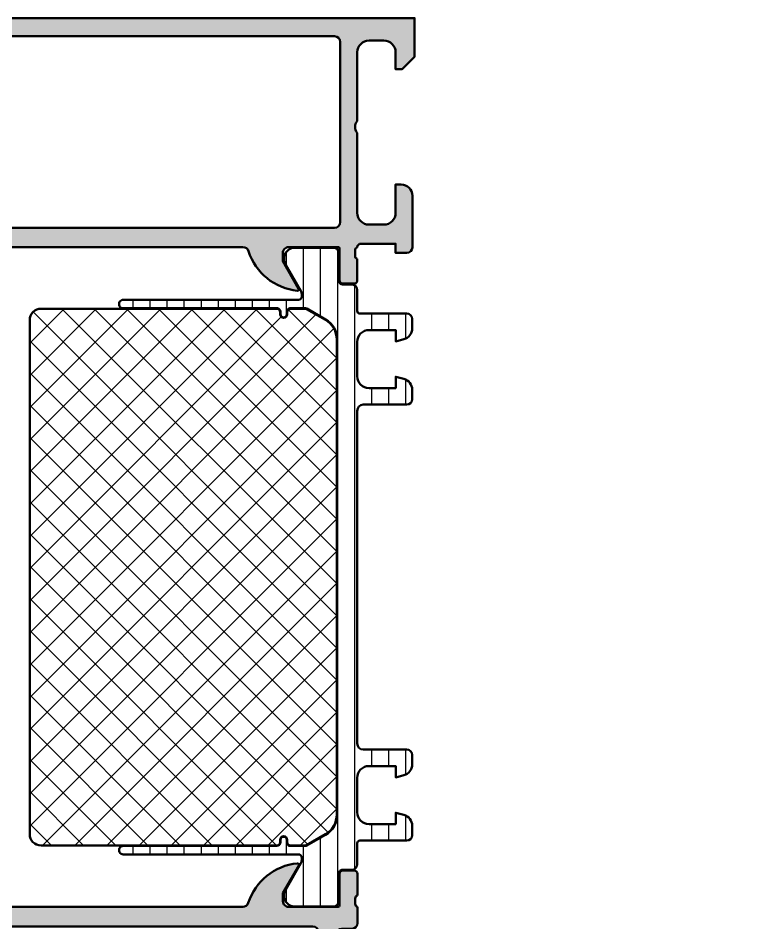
# Model space of a CAD drawing. Extents: x 0 to 114, y -50 to 90.
# Drawn here: x 49.4 to 114, y 11.1 to 90 of the extents above; entities that cross this region are included whole.
import ezdxf

# ---------------------------------------------------------------- set-up
doc = ezdxf.new("R2010")
doc.units = 0
for name, color, linetype, lineweight in [('0S-Alu contour', 7, 'Continuous', 50), ('0S-Alu hatch', 252, 'Continuous', 25), ('0S-Plastic contour', 254, 'Continuous', 50), ('0S-Plastic hatch', 253, 'Continuous', 25), ('0S-PT contour', 91, 'Continuous', 50), ('0S-PT hatch', 103, 'Continuous', 25)]:
    doc.layers.add(name, color=color, linetype=linetype, lineweight=lineweight)

# ---------------------------------------------------------------- blocks, each defined once
blk = doc.blocks.new('345130__8498F1BD_9DF1_48A2_BB07_DA88F0926DB5_')
at = {"layer": '0S-Alu hatch'}
h = blk.add_hatch(color=256, dxfattribs=at)
edge = h.paths.add_edge_path()
edge.add_ellipse((33.99999999999972, 86.99000000000697), major_axis=(-1.019999999999981, 0), ratio=1, start_angle=180, end_angle=270.0000000000004, ccw=False)
edge.add_line((35.0199999999997, 86.99000000000697), (35.01999999999972, 80.99793700397498))
edge.add_ellipse((34.47499999999969, 80.49000000000697), major_axis=(-0.7450000000000208, 0), ratio=1, start_angle=137.0159580816824, end_angle=222.9840419183174, ccw=False)
edge.add_line((35.01999999999971, 79.98206299603896), (35.01999999999971, 72.99000000000697))
edge.add_ellipse((33.9999999999997, 72.99000000000697), major_axis=(-1.02000000000001, 0), ratio=1, start_angle=90.0000000000004, end_angle=180, ccw=False)
edge.add_line((33.99999999999971, 71.97000000000696), (32.69999999999972, 71.97000000000698))
edge.add_ellipse((32.69999999999974, 72.990000000007), major_axis=(-1.020000000000024, 0), ratio=1, start_angle=0, end_angle=89.9999999999988, ccw=False)
edge.add_line((31.67999999999972, 72.99000000000697), (31.67999999999972, 75.47000000000696))
edge.add_line((31.67999999999972, 75.47000000000696), (31.19999999999971, 75.47000000000698))
edge.add_arc((31.19999999999972, 74.49000000000699), 0.9800000000000039, 90.00000000000021, 180)
edge.add_line((30.21999999999971, 74.49000000000697), (30.21999999999972, 69.99000000000692))
edge.add_arc((30.6999999999997, 69.99000000000693), 0.4799999999999756, 180, 270.0000000000013)
edge.add_line((30.6999999999997, 69.51000000000695), (31.67999999999971, 69.51000000000698))
edge.add_line((31.67999999999971, 69.51000000000698), (31.67999999999969, 70.310000000007))
edge.add_line((31.67999999999969, 70.310000000007), (34.69999999999969, 70.31000000000695))
edge.add_ellipse((34.70000000000029, 69.9900000000064), major_axis=(-0.3200000000005332, 0), ratio=1, start_angle=182.6290180869892, end_angle=270.0000000001081, ccw=False)
edge.add_ellipse((34.92116355345658, 69.72247940801256), major_axis=(-0.2988950563275106, 0), ratio=1, start_angle=178.8750496246801, end_angle=250.75878508388269, ccw=False)
edge.add_line((35.22000099999971, 69.71661125322593), (35.22000099999971, 69.26341645226742))
edge.add_ellipse((34.92113290435652, 69.25755634053841), major_axis=(-0.298925541737178, 0), ratio=1, start_angle=109.3137904509486, end_angle=181.1232937054578, ccw=False)
edge.add_line((35.01999999999971, 68.97545391782295), (35.0199999999997, 67.11000200000694))
edge.add_arc((35.2999999999997, 67.11000200000693), 0.2799999999999869, 180, 270.0000000000014)
edge.add_line((35.29999999999971, 66.83000200000694), (36.2799743190425, 66.83000200000693))
edge.add_arc((36.2799743190425, 67.11000200000693), 0.2800000000000153, 270, 360)
edge.add_line((36.55997431904252, 67.11000200000694), (36.55997431904251, 69.87000000000697))
edge.add_ellipse((36.69997431904248, 69.87000000000697), major_axis=(-0.1399999999999721, 0), ratio=1, start_angle=270, end_angle=360, ccw=False)
edge.add_line((36.69997431904248, 70.01000000000694), (40.99999999999972, 70.01000000000693))
edge.add_ellipse((40.99999999999971, 69.49000000000692), major_axis=(-0.5200000000000103, 0), ratio=1, start_angle=180, end_angle=269.9999999999976, ccw=False)
edge.add_line((41.51999999999971, 69.49000000000696), (41.51999999999973, 68.7846410161583))
edge.add_line((41.51999999999973, 68.7846410161583), (40.13582505045305, 66.38717967697939))
edge.add_arc((40.23811978464803, 66.32811978465524), 0.1181197846483109, 150.0000000000095, 275.6225775507951)
edge.add_arc((39.76177675882595, 71.16660886185487), 4.980000000000109, 275.6225775507932, 342.2515836439298)
edge.add_ellipse((44.99999999999974, 69.49000000000709), major_axis=(-0.5199999999998665, 0), ratio=1, start_angle=269.9999999999984, end_angle=342.2515836439338, ccw=False)
edge.add_line((44.99999999999976, 70.01000000000695), (68.9999999999996, 70.01000000000697))
edge.add_ellipse((68.9999999999996, 69.49000000000699), major_axis=(-0.5199999999999818, 0), ratio=1, start_angle=197.7484163560721, end_angle=270, ccw=False)
edge.add_arc((74.23822324117347, 71.16660886185483), 4.980000000000091, 197.74841635607, 264.3774224492069)
edge.add_arc((73.7618802153514, 66.32811978465521), 0.1181197846483065, 264.377422449211, 390.0000000000101)
edge.add_line((73.86417494954637, 66.38717967697939), (72.47999999999968, 68.7846410161583))
edge.add_line((72.47999999999968, 68.7846410161583), (72.47999999999969, 69.49000000000694))
edge.add_ellipse((72.99999999999967, 69.49000000000696), major_axis=(-0.5199999999999818, 0), ratio=1, start_angle=269.9999999999984, end_angle=360, ccw=False)
edge.add_line((72.99999999999967, 70.01000000000694), (77.30002568095689, 70.01000000000694))
edge.add_ellipse((77.3000256809569, 69.87000000000694), major_axis=(-0.1400000000000006, 0), ratio=1, start_angle=180, end_angle=270.0000000000058, ccw=False)
edge.add_line((77.44002568095691, 69.87000000000694), (77.44002568095692, 67.11000200000694))
edge.add_arc((77.72002568095692, 67.11000200000694), 0.2800000000000011, 180, 270)
edge.add_line((77.72002568095692, 66.83000200000694), (78.69999999999972, 66.83000200000694))
edge.add_arc((78.6999999999997, 67.11000200000693), 0.2799999999999869, 270.0000000000029, 360)
edge.add_line((78.97999999999969, 67.11000200000694), (78.97999999999966, 68.97545391782295))
edge.add_ellipse((79.07886709564276, 69.25755634053834), major_axis=(-0.2989255417370663, 0), ratio=1, start_angle=-1.1232937054662102, end_angle=70.68620954906271, ccw=False)
edge.add_line((78.77999899999969, 69.26341645226738), (78.77999899999969, 69.7166112532262))
edge.add_ellipse((79.07883644654046, 69.72247940800797), major_axis=(-0.2988950563250455, 0), ratio=1, start_angle=-70.75878508436102, end_angle=1.124950374397315, ccw=False)
edge.add_ellipse((79.2999999999997, 69.99000000000697), major_axis=(-0.3200000000000123, 0), ratio=1, start_angle=270, end_angle=357.3709819141987, ccw=False)
edge.add_line((79.2999999999997, 70.31000000000698), (82.31999999999974, 70.31000000000698))
edge.add_line((82.31999999999974, 70.31000000000698), (82.3199999999997, 69.51000000000698))
edge.add_line((82.3199999999997, 69.51000000000698), (83.29999999999971, 69.51000000000694))
edge.add_arc((83.29999999999971, 69.99000000000693), 0.4799999999999898, 270, 360)
edge.add_line((83.77999999999969, 69.99000000000694), (83.77999999999969, 74.49000000000697))
edge.add_arc((82.7999999999997, 74.49000000000697), 0.9799999999999897, 0, 89.99999999999918)
edge.add_line((82.7999999999997, 75.47000000000696), (82.31999999999972, 75.47000000000699))
edge.add_line((82.31999999999972, 75.47000000000699), (82.3199999999997, 72.99000000000694))
edge.add_ellipse((81.2999999999997, 72.99000000000694), major_axis=(-1.019999999999996, 0), ratio=1, start_angle=90, end_angle=180, ccw=False)
edge.add_line((81.2999999999997, 71.97000000000695), (79.9999999999997, 71.97000000000696))
edge.add_ellipse((79.9999999999997, 72.99000000000694), major_axis=(-1.019999999999996, 0), ratio=1, start_angle=0, end_angle=90, ccw=False)
edge.add_line((78.9799999999997, 72.99000000000697), (78.9799999999997, 79.98206299603896))
edge.add_ellipse((79.5249999999997, 80.49000000000697), major_axis=(-0.7449999999999897, 0), ratio=1, start_angle=-42.984041918319576, end_angle=42.984041918319576, ccw=False)
edge.add_line((78.9799999999997, 80.99793700397498), (78.9799999999997, 86.99000000000697))
edge.add_ellipse((79.99999999999973, 86.99000000000696), major_axis=(-1.020000000000024, 0), ratio=1, start_angle=270.0000000000008, end_angle=360, ccw=False)
edge.add_line((79.99999999999972, 88.01000000000698), (81.29999999999971, 88.01000000000695))
edge.add_ellipse((81.29999999999971, 86.99000000000697), major_axis=(-1.019999999999996, 0), ratio=1, start_angle=180, end_angle=270.0000000000008, ccw=False)
edge.add_line((82.31999999999972, 86.99000000000697), (82.31999999999972, 85.51000000000698))
edge.add_line((82.31999999999972, 85.51000000000698), (82.89171572875227, 85.51000000000698))
edge.add_line((82.89171572875227, 85.51000000000698), (83.9799999999997, 86.59828427125443))
edge.add_line((83.9799999999997, 86.59828427125443), (83.97999999999973, 89.97000000000696))
edge.add_line((83.97999999999973, 89.97000000000696), (30.01999999999971, 89.97000000000696))
edge.add_line((30.01999999999971, 89.97000000000696), (30.01999999999974, 86.59828427125443))
edge.add_line((30.01999999999974, 86.59828427125443), (31.10828427124717, 85.51000000000698))
edge.add_line((31.10828427124717, 85.51000000000698), (31.67999999999971, 85.510000000007))
edge.add_line((31.67999999999971, 85.510000000007), (31.67999999999971, 86.99000000000697))
edge.add_ellipse((32.69999999999972, 86.99000000000697), major_axis=(-1.020000000000006, 0), ratio=1, start_angle=270, end_angle=360, ccw=False)
edge.add_line((32.69999999999972, 88.01000000000698), (33.99999999999971, 88.01000000000695))
edge = h.paths.add_edge_path()
edge.add_ellipse((37.00001799965639, 87.88972055053647), major_axis=(-0.5000027408751322, 0), ratio=1, start_angle=270.0000000000106, end_angle=359.99968592151924, ccw=False)
edge.add_line((37.0000179996563, 88.38972329141158), (76.99985516165896, 88.38972329141158))
edge.add_ellipse((76.99985516165896, 87.88972055053647), major_axis=(-0.5000027408751322, 0), ratio=1, start_angle=180, end_angle=270, ccw=False)
edge.add_line((77.49985790253409, 87.8897205505367), (77.49985790253409, 72.18972884561092))
edge.add_ellipse((76.99985516165896, 72.18972884561092), major_axis=(-0.5000027408751322, 0), ratio=1, start_angle=90.00000000001143, end_angle=180, ccw=False)
edge.add_line((76.99985516165906, 71.68972610473578), (37.00001799965639, 71.6897261047358))
edge.add_ellipse((37.00001799965639, 72.18972884561092), major_axis=(-0.5000027408751251, 0), ratio=1, start_angle=0, end_angle=90, ccw=False)
edge.add_line((36.50001525878127, 72.18972884561092), (36.50001525878877, 87.88972329140408))
at = {"layer": '0S-Alu contour', "color": 7}
for points in [[(82.31999999999972, 86.99000000000697), (82.31999999999972, 85.51000000000698), (82.89171572875227, 85.51000000000698), (83.9799999999997, 86.59828427125443), (83.97999999999973, 89.97000000000696), (30.01999999999971, 89.97000000000696), (30.01999999999974, 86.59828427125443), (31.10828427124717, 85.51000000000698), (31.67999999999971, 85.510000000007), (31.67999999999971, 86.99000000000697)], [(37.0000179996563, 88.38972329141158), (76.99985516165896, 88.38972329141158)], [(32.69999999999972, 88.01000000000698), (33.99999999999971, 88.01000000000695)], [(36.50001525878127, 72.18972884561092), (36.50001525878877, 87.88972329140408)], [(77.49985790253409, 87.8897205505367), (77.49985790253409, 72.18972884561092)], [(79.99999999999972, 88.01000000000698), (81.29999999999971, 88.01000000000695)], [(35.0199999999997, 86.99000000000697), (35.01999999999972, 80.99793700397498)], [(78.9799999999997, 80.99793700397498), (78.9799999999997, 86.99000000000697)], [(35.01999999999971, 79.98206299603896), (35.01999999999971, 72.99000000000697)], [(78.9799999999997, 72.99000000000697), (78.9799999999997, 79.98206299603896)], [(31.67999999999972, 72.99000000000697), (31.67999999999972, 75.47000000000696), (31.19999999999971, 75.47000000000698)], [(82.7999999999997, 75.47000000000696), (82.31999999999972, 75.47000000000699), (82.3199999999997, 72.99000000000694)], [(30.21999999999971, 74.49000000000697), (30.21999999999972, 69.99000000000692)], [(83.77999999999969, 69.99000000000694), (83.77999999999969, 74.49000000000697)], [(33.99999999999971, 71.97000000000696), (32.69999999999972, 71.97000000000698)], [(81.2999999999997, 71.97000000000695), (79.9999999999997, 71.97000000000696)], [(76.99985516165906, 71.68972610473578), (37.00001799965639, 71.6897261047358)], [(30.6999999999997, 69.51000000000695), (31.67999999999971, 69.51000000000698), (31.67999999999969, 70.310000000007), (34.69999999999969, 70.31000000000695)], [(79.2999999999997, 70.31000000000698), (82.31999999999974, 70.31000000000698), (82.3199999999997, 69.51000000000698), (83.29999999999971, 69.51000000000694)], [(35.22000099999971, 69.71661125322593), (35.22000099999971, 69.26341645226742)], [(36.55997431904252, 67.11000200000694), (36.55997431904251, 69.87000000000697)], [(36.69997431904248, 70.01000000000694), (40.99999999999972, 70.01000000000693)], [(41.51999999999971, 69.49000000000696), (41.51999999999973, 68.7846410161583), (40.13582505045305, 66.38717967697939)], [(44.99999999999976, 70.01000000000695), (68.9999999999996, 70.01000000000697)], [(73.86417494954637, 66.38717967697939), (72.47999999999968, 68.7846410161583), (72.47999999999969, 69.49000000000694)], [(72.99999999999967, 70.01000000000694), (77.30002568095689, 70.01000000000694)], [(77.44002568095691, 69.87000000000694), (77.44002568095692, 67.11000200000694)], [(78.77999899999969, 69.26341645226738), (78.77999899999969, 69.7166112532262)], [(35.01999999999971, 68.97545391782295), (35.0199999999997, 67.11000200000694)], [(78.97999999999969, 67.11000200000694), (78.97999999999966, 68.97545391782295)], [(35.29999999999971, 66.83000200000694), (36.2799743190425, 66.83000200000693)], [(77.72002568095692, 66.83000200000694), (78.69999999999972, 66.83000200000694)]]:
    blk.add_lwpolyline(points, dxfattribs=at)
at = {"layer": '0S-Alu contour', "color": 7, "extrusion": (0, 0, -1)}
for centre, radius, start, end in [((-37.00001799965639, 87.88972055053647), 0.5000027408751322, 0.0003140784807261, 89.99999999998941), ((-76.99985516165896, 87.88972055053647), 0.5000027408751322, 90, 180), ((-32.69999999999972, 86.99000000000697), 1.020000000000006, 0, 90), ((-33.99999999999972, 86.99000000000697), 1.019999999999981, 89.9999999999996, 180), ((-79.99999999999973, 86.99000000000696), 1.020000000000024, 0, 89.9999999999992), ((-81.29999999999971, 86.99000000000697), 1.019999999999996, 89.9999999999992, 180), ((-34.47499999999969, 80.49000000000697), 0.7450000000000209, 137.0159580816826, 222.9840419183178), ((-79.5249999999997, 80.49000000000697), 0.7449999999999897, 317.0159580816804, 42.98404191831962), ((-32.69999999999974, 72.990000000007), 1.020000000000024, 270.0000000000012, 0), ((-33.9999999999997, 72.99000000000697), 1.02000000000001, 180, 269.9999999999996), ((-79.9999999999997, 72.99000000000694), 1.019999999999996, 270, 0), ((-81.2999999999997, 72.99000000000694), 1.019999999999996, 180, 270), ((-37.00001799965639, 72.18972884561092), 0.5000027408751251, 270, 0), ((-76.99985516165896, 72.18972884561092), 0.5000027408751322, 180, 269.9999999999886), ((-34.70000000000029, 69.9900000000064), 0.3200000000005332, 89.99999999989186, 177.3709819130108), ((-79.2999999999997, 69.99000000000697), 0.3200000000000123, 2.629018085801287, 90), ((-34.92116355345658, 69.72247940801256), 0.2988950563275106, 109.2412149161173, 181.12495037532), ((-36.69997431904248, 69.87000000000697), 0.1399999999999721, 0, 90), ((-40.99999999999971, 69.49000000000692), 0.5200000000000103, 90.00000000000236, 180), ((-44.99999999999974, 69.49000000000709), 0.5199999999998665, 17.7484163560662, 90.00000000000156), ((-68.9999999999996, 69.49000000000699), 0.5199999999999818, 90, 162.2515836439279), ((-72.99999999999967, 69.49000000000696), 0.5199999999999818, 0, 90.00000000000156), ((-77.3000256809569, 69.87000000000694), 0.1400000000000006, 89.99999999999419, 180), ((-79.07883644654046, 69.72247940800797), 0.2988950563250455, 358.8750496256027, 70.75878508436107), ((-34.92113290435652, 69.25755634053841), 0.298925541737178, 178.8767062945422, 250.6862095490514), ((-79.07886709564276, 69.25755634053834), 0.2989255417370663, 289.3137904509373, 1.123293705466265)]:
    blk.add_arc(centre, radius, start, end, dxfattribs=at)
at = {"layer": '0S-Alu contour', "color": 7}
for centre, radius, start, end in [((31.19999999999972, 74.49000000000699), 0.9800000000000039, 90.00000000000021, 180), ((82.7999999999997, 74.49000000000697), 0.9799999999999897, 0, 89.99999999999918), ((30.6999999999997, 69.99000000000693), 0.4799999999999756, 180, 270.0000000000013), ((39.76177675882595, 71.16660886185487), 4.980000000000109, 275.6225775507932, 342.2515836439298), ((74.23822324117347, 71.16660886185483), 4.980000000000091, 197.74841635607, 264.3774224492069), ((83.29999999999971, 69.99000000000693), 0.4799999999999898, 270, 0), ((35.2999999999997, 67.11000200000693), 0.2799999999999869, 180, 270.0000000000014), ((36.2799743190425, 67.11000200000693), 0.2800000000000153, 270, 0), ((77.72002568095692, 67.11000200000694), 0.2800000000000011, 180, 270), ((78.6999999999997, 67.11000200000693), 0.2799999999999869, 270.0000000000029, 0), ((40.23811978464803, 66.32811978465524), 0.1181197846483109, 150.0000000000095, 275.6225775507951), ((73.7618802153514, 66.32811978465521), 0.1181197846483065, 264.377422449211, 30.00000000001013)]:
    blk.add_arc(centre, radius, start, end, dxfattribs=at)
blk = doc.blocks.new('465530__DDDD1715_D9AD_4A5C_B1F0_28B44E728C7E_')
at = {"layer": '0S-PT hatch'}
h = blk.add_hatch(dxfattribs=at)
h.set_pattern_fill('ANSI37', color=256, scale=0.625, angle=90, style=0)
h.set_pattern_definition([(135, (0, 0), (-1.403165018917055, -1.403165018917055), []), (225, (0, 0), (1.403165018917055, -1.403165018917055), [])])
edge = h.paths.add_edge_path()
edge.add_line((50.41000000000118, 63.65020331974346), (50.40999999999982, 18.84979668030532))
edge.add_arc((51.39999999999981, 18.84979668030529), 0.9899999999999948, 180, 269.9999999999988)
edge.add_line((51.39999999999979, 17.8597966803053), (71.95634587524391, 17.85979668030466))
edge.add_arc((71.95634587524394, 18.14979668030468), 0.2900000000000133, 269.9999999999944, 360)
edge.add_line((72.24634587524395, 18.14979668030467), (72.2463458752439, 18.35036747559089))
edge.add_ellipse((72.5557750799577, 18.35036747559088), major_axis=(-0.3094292047137799, 0), ratio=1, start_angle=180, end_angle=360, ccw=False)
edge.add_line((72.86520428467148, 18.35036747559087), (72.86520428467145, 18.14979668030465))
edge.add_arc((73.15520428467144, 18.14979668030465), 0.289999999999992, 180, 266.5483281938177)
edge.add_line((73.13774436919662, 17.86032275859216), (74.46501280946025, 17.86032275859211))
edge.add_arc((74.46501280946023, 18.0503227585921), 0.1899999999999835, 270.0000000000043, 299.9999999999975)
edge.add_line((74.56001280946022, 17.88577793187306), (76.1949999999998, 18.82973822645258))
edge.add_arc((75.19999999999987, 20.55312877998364), 1.989999999999984, 299.9999999999976, 360)
edge.add_line((77.18999999999986, 20.55312877998359), (77.19000000000112, 61.94646458067262))
edge.add_arc((75.20000000000114, 61.94646458067269), 1.98999999999998, 0, 59.99999999999865)
edge.add_line((76.19500000000117, 63.66985513420369), (74.56001280946164, 64.61381542878331))
edge.add_arc((74.46501280946168, 64.44927060206432), 0.189999999999929, 60.00000000000783, 90.00000000000857)
edge.add_line((74.46501280946167, 64.63927060206424), (73.13828197638574, 64.6392706020643))
edge.add_arc((73.15574189186067, 64.34979668035182), 0.289999999999996, 93.45167180620476, 180)
edge.add_line((72.86574189186068, 64.34979668035182), (72.86574189186065, 64.14922588506556))
edge.add_ellipse((72.55577507995909, 64.14922588506559), major_axis=(-0.3099668119015604, 0), ratio=1, start_angle=0, end_angle=180, ccw=False)
edge.add_line((72.24580826805753, 64.1492258850656), (72.24580826805754, 64.34979668030469))
edge.add_arc((71.95540162866659, 64.34979668030469), 0.2904066393909659, 0, 89.99999999986822)
edge.add_line((71.95540162866726, 64.64020331969566), (51.40000000000346, 64.6402033197434))
edge.add_arc((51.40000000000116, 63.65020331974342), 0.9899999999999806, 89.99999999986677, 180)
at = {"layer": '0S-PT contour', "color": 7}
for points in [[(71.95540162866726, 64.64020331969566), (51.40000000000346, 64.6402033197434)], [(72.24580826805753, 64.1492258850656), (72.24580826805754, 64.34979668030469)], [(72.86574189186068, 64.34979668035182), (72.86574189186065, 64.14922588506556)], [(74.46501280946167, 64.63927060206424), (73.13828197638574, 64.6392706020643)], [(76.19500000000117, 63.66985513420369), (74.56001280946164, 64.61381542878331)], [(50.41000000000118, 63.65020331974346), (50.40999999999982, 18.84979668030532)], [(77.18999999999986, 20.55312877998359), (77.19000000000112, 61.94646458067262)], [(72.24634587524395, 18.14979668030467), (72.2463458752439, 18.35036747559089)], [(72.86520428467148, 18.35036747559087), (72.86520428467145, 18.14979668030465)], [(74.56001280946022, 17.88577793187306), (76.1949999999998, 18.82973822645258)], [(51.39999999999979, 17.8597966803053), (71.95634587524391, 17.85979668030466)], [(73.13774436919662, 17.86032275859216), (74.46501280946025, 17.86032275859211)]]:
    blk.add_lwpolyline(points, dxfattribs=at)
for centre, radius, start, end in [((51.40000000000116, 63.65020331974342), 0.9899999999999806, 89.99999999986677, 180), ((71.95540162866659, 64.34979668030469), 0.2904066393909659, 0, 89.99999999986822), ((73.15574189186067, 64.34979668035182), 0.289999999999996, 93.45167180620476, 180), ((74.46501280946168, 64.44927060206432), 0.189999999999929, 60.00000000000783, 90.00000000000857), ((75.20000000000114, 61.94646458067269), 1.98999999999998, 0, 59.99999999999865), ((75.19999999999987, 20.55312877998364), 1.989999999999984, 299.9999999999976, 0), ((51.39999999999981, 18.84979668030529), 0.9899999999999948, 180, 269.9999999999988), ((71.95634587524394, 18.14979668030468), 0.2900000000000133, 269.9999999999944, 0), ((73.15520428467144, 18.14979668030465), 0.289999999999992, 180, 266.5483281938177), ((74.46501280946023, 18.0503227585921), 0.1899999999999835, 270.0000000000043, 299.9999999999975)]:
    blk.add_arc(centre, radius, start, end, dxfattribs=at)
at = {"layer": '0S-PT contour', "color": 7, "extrusion": (0, 0, -1)}
for centre, radius, start, end in [((-72.55577507995909, 64.14922588506559), 0.3099668119015604, 180, 0), ((-72.5557750799577, 18.35036747559088), 0.3094292047137799, 0, 180)]:
    blk.add_arc(centre, radius, start, end, dxfattribs=at)
blk = doc.blocks.new('245323__1DD950C1_D949_41C4_9F3F_27390EFCEF6C___C296178A_E9D4_417D_946D_F06CB5D32867_')
at = {"layer": '0S-Plastic hatch'}
h = blk.add_hatch(dxfattribs=at)
h.set_pattern_fill('ANSI31', color=256, scale=0.4680000000000001, angle=45, style=0)
h.set_pattern_definition([(90, (0, 0), (-1.4859, 0), [])])
edge = h.paths.add_edge_path()
edge.add_arc((79.20000000000122, 64.45000000004713), 0.2300000000000324, 180, 270.0000000000036)
edge.add_line((79.20000000000124, 64.2200000000471), (83.30000000000122, 64.22000000004702))
edge.add_ellipse((83.30000000000118, 63.75000000004702), major_axis=(-0.4699999999999989, 0), ratio=1, start_angle=180, end_angle=269.9999999999948, ccw=False)
edge.add_line((83.77000000000118, 63.75000000004704), (83.77000000000115, 62.91925077667265))
edge.add_ellipse((82.80000000000128, 62.91925077667269), major_axis=(-0.9699999999998851, 0), ratio=1, start_angle=105.0000000000046, end_angle=180, ccw=False)
edge.add_line((83.05105447375074, 61.98230272517241), (82.33000000000116, 61.7890967612323))
edge.add_line((82.33000000000116, 61.7890967612323), (82.33000000000116, 62.78000000004696))
edge.add_line((82.33000000000116, 62.78000000004696), (80.0000000000012, 62.7800000000471))
edge.add_arc((80.00000000000114, 61.7500000000471), 1.030000000000001, 89.99999999999685, 180)
edge.add_line((78.97000000000114, 61.75000000004714), (78.97000000000102, 58.75000000004713))
edge.add_arc((80.00000000000101, 58.7500000000471), 1.029999999999986, 180, 269.9999999999976)
edge.add_line((80.00000000000097, 57.72000000004712), (82.33000000000101, 57.72000000004702))
edge.add_line((82.33000000000101, 57.72000000004702), (82.33000000000105, 58.71090323886178))
edge.add_line((82.33000000000105, 58.71090323886178), (83.05105447375045, 58.51769727492179))
edge.add_ellipse((82.80000000000105, 57.58074922342142), major_axis=(-0.9699999999999537, 0), ratio=1, start_angle=180, end_angle=255.0000000000017, ccw=False)
edge.add_line((83.770000000001, 57.58074922342137), (83.77000000000093, 56.75000000004693))
edge.add_ellipse((83.30000000000099, 56.75000000004692), major_axis=(-0.4699999999999563, 0), ratio=1, start_angle=90, end_angle=180, ccw=False)
edge.add_line((83.30000000000099, 56.28000000004697), (79.50000000000097, 56.2800000000471))
edge.add_arc((79.500000000001, 55.7500000000471), 0.5300000000000012, 90.00000000000308, 180)
edge.add_line((78.970000000001, 55.75000000004711), (78.97000000000006, 26.74999999999992))
edge.add_arc((79.50000000000001, 26.7499999999999), 0.5299999999999728, 180, 270)
edge.add_line((79.50000000000001, 26.21999999999993), (83.30000000000008, 26.21999999999982))
edge.add_ellipse((83.30000000000007, 25.74999999999984), major_axis=(-0.469999999999974, 0), ratio=1, start_angle=180, end_angle=269.99999999999824, ccw=False)
edge.add_line((83.77000000000004, 25.74999999999982), (83.76999999999998, 24.91925077662549))
edge.add_ellipse((82.79999999999993, 24.91925077662552), major_axis=(-0.9700000000000699, 0), ratio=1, start_angle=104.99999999999389, end_angle=180, ccw=False)
edge.add_line((83.05105447374928, 23.98230272512503), (82.33000000000003, 23.78909676118514))
edge.add_line((82.33000000000003, 23.78909676118514), (82.33000000000003, 24.77999999999983))
edge.add_line((82.33000000000003, 24.77999999999983), (79.99999999999991, 24.77999999999987))
edge.add_arc((79.99999999999991, 23.74999999999994), 1.029999999999933, 90.00000000000078, 180)
edge.add_line((78.97, 23.74999999999996), (78.96999999999987, 20.74999999999995))
edge.add_arc((79.99999999999987, 20.74999999999992), 1.030000000000001, 180, 269.9999999999992)
edge.add_line((79.99999999999984, 19.71999999999992), (82.32999999999988, 19.71999999999984))
edge.add_line((82.32999999999988, 19.71999999999984), (82.32999999999988, 20.7109032388146))
edge.add_line((82.32999999999988, 20.7109032388146), (83.05105447374937, 20.51769727487453))
edge.add_ellipse((82.79999999999983, 19.58074922337416), major_axis=(-0.9699999999999972, 0), ratio=1, start_angle=180, end_angle=254.9999999999937, ccw=False)
edge.add_line((83.76999999999983, 19.58074922337413), (83.7699999999998, 18.74999999999973))
edge.add_ellipse((83.29999999999983, 18.74999999999975), major_axis=(-0.4699999999999847, 0), ratio=1, start_angle=90, end_angle=180, ccw=False)
edge.add_line((83.2999999999998, 18.27999999999977), (79.19999999999983, 18.27999999999995))
edge.add_arc((79.19999999999986, 18.04999999999993), 0.2300000000000182, 90.0000000000071, 180)
edge.add_line((78.96999999999984, 18.04999999999993), (78.96999999999973, 16.20999432109044))
edge.add_ellipse((78.50000267890204, 16.20999432109046), major_axis=(-0.4699973210976936, 0), ratio=1, start_angle=90.0000000000017, end_angle=180, ccw=False)
edge.add_line((78.50000267890205, 15.73999699999277), (77.68966866665976, 15.73999699999997))
edge.add_arc((77.68966866665961, 15.40999699999983), 0.3300000000001404, 89.99999999997782, 180.0079248428868)
edge.add_line((77.35966866981609, 15.40995135618169), (77.3600006125678, 13.01006098378699))
edge.add_ellipse((76.89000463966384, 13.0099959773926), major_axis=(-0.4699959773995629, 0), ratio=1, start_angle=89.9999999944996, end_angle=180.0079247317739, ccw=False)
edge.add_line((76.89000463961872, 12.53999999999303), (73.41562251177511, 12.5400000000001))
edge.add_ellipse((73.55577115088461, 13.49981807472294), major_axis=(-0.9699960709244718, 0), ratio=1, start_angle=-32.76887364455388, end_angle=81.69261638802942, ccw=False)
edge.add_line((72.74013951125272, 14.02482988986648), (74.05901611420832, 16.30919148821438))
edge.add_arc((73.60002263447416, 16.574191460972), 0.5300000000000097, 330.0000034006453, 360.0057438231707)
edge.add_line((74.13002263181097, 16.57424459274457), (74.12999999858339, 16.80002806943144))
edge.add_arc((73.849999999891, 16.79999999990073), 0.280000000099351, 0.0057438059113429, 89.99999998259894)
edge.add_line((73.84999999997603, 17.08000000000008), (58.57101353298074, 17.08000000000114))
edge.add_ellipse((58.57101353298076, 17.44925907311761), major_axis=(-0.3692590731164707, 0), ratio=1, start_angle=-90.00000000000222, end_angle=89.9999999999979, ccw=False)
edge.add_line((58.57101353298078, 17.81851814623408), (71.9548640214774, 17.81851814623367))
edge.add_arc((71.9548640214774, 18.1500000000002), 0.3314818537665225, 270, 360)
edge.add_line((72.28634587524392, 18.1500000000002), (72.28634587524395, 18.35057079528636))
edge.add_ellipse((72.5557750799577, 18.35057079528636), major_axis=(-0.2694292047137452, 0), ratio=1, start_angle=180, end_angle=360, ccw=False)
edge.add_line((72.82520428467144, 18.35057079528635), (72.82520428467144, 18.15000000000012))
edge.add_arc((73.15520428467137, 18.15000000000009), 0.3299999999999272, 180, 273.235665075808)
edge.add_line((73.17383047353518, 17.82052607828798), (74.46501280945999, 17.82052607828754))
edge.add_arc((74.46501280946005, 18.05052607828755), 0.2300000000000146, 269.9999999999858, 300.0000000000003)
edge.add_line((74.58001280946006, 17.85134023541712), (76.21499999999979, 18.7953005299967))
edge.add_arc((75.1999999999999, 20.55333209967914), 2.029999999999966, 299.9999999999969, 360)
edge.add_line((77.22999999999986, 20.55333209967907), (77.23000000000114, 61.94666790036812))
edge.add_arc((75.20000000000122, 61.94666790036817), 2.029999999999915, 0, 59.99999999999532)
edge.add_line((76.21500000000133, 63.70469947005043), (74.58001280946175, 64.64865976463022))
edge.add_arc((74.46501280946173, 64.44947392175989), 0.2299999999999375, 59.99999999998431, 89.99999999999292)
edge.add_line((74.46501280946175, 64.67947392175984), (73.17383047353906, 64.67947392175968))
edge.add_arc((73.15520428467312, 64.35000000004736), 0.3300000000002516, 86.7643349238245, 180)
edge.add_line((72.82520428467286, 64.35000000004734), (72.82520428467284, 64.14942920476112))
edge.add_ellipse((72.55577507995909, 64.14942920476113), major_axis=(-0.2694292047137452, 0), ratio=1, start_angle=0, end_angle=180, ccw=False)
edge.add_line((72.28634587524535, 64.14942920476116), (72.28634587524537, 64.35000000004723))
edge.add_arc((71.9548640214788, 64.35000000004727), 0.3314818537665758, 0, 90.00000000000246)
edge.add_line((71.95486402147878, 64.68148185381385), (58.57101353298219, 64.68148185381425))
edge.add_ellipse((58.57101353298221, 65.05074092693066), major_axis=(-0.3692590731164103, 0), ratio=1, start_angle=-90.00000000000222, end_angle=89.9999999999979, ccw=False)
edge.add_line((58.57101353298221, 65.42000000004707), (73.84999999997434, 65.42000000004728))
edge.add_arc((73.84999999997436, 65.70000000006475), 0.2800000000174663, 269.9999999999971, 359.9942561767659)
edge.add_line((74.12999999858485, 65.69997193044905), (74.13002263181247, 65.9257554074697))
edge.add_arc((73.6000226347841, 65.92580853915804), 0.5299999996915546, 359.9942561858397, 389.9999966084511)
edge.add_line((74.05901611420904, 66.19080851183429), (72.74013951125472, 68.4751701101804))
edge.add_ellipse((73.55577115088634, 69.00018192532441), major_axis=(-0.9699960709245145, 0), ratio=1, start_angle=-81.69261638800612, end_angle=32.76887364458571, ccw=False)
edge.add_line((73.41562251177646, 69.96000000004723), (76.89000463961959, 69.96000000005408))
edge.add_ellipse((76.89000463961952, 69.4900040226085), major_axis=(-0.4699959774455778, 0), ratio=1, start_angle=179.9920751942734, end_angle=269.9999999999913, ccw=False)
edge.add_line((77.36000061256941, 69.48993901560699), (77.35966866981761, 67.09004864334821))
edge.add_arc((77.68966866670594, 67.09000300009197), 0.3300000000448582, 179.9920752546588, 269.9999999924598)
edge.add_line((77.68966866666251, 66.7600030000471), (78.50000267890385, 66.76000300005424))
edge.add_ellipse((78.50000267890367, 66.29000567895669), major_axis=(-0.4699973210975514, 0), ratio=1, start_angle=180, end_angle=269.9999999999775, ccw=False)
edge.add_line((78.97000000000122, 66.29000567895656), (78.97000000000119, 64.45000000004714))
at = {"layer": '0S-Plastic contour', "color": 7}
for points in [[(73.41562251177646, 69.96000000004723), (76.89000463961959, 69.96000000005408)], [(77.36000061256941, 69.48993901560699), (77.35966866981761, 67.09004864334821)], [(74.05901611420904, 66.19080851183429), (72.74013951125472, 68.4751701101804)], [(77.68966866666251, 66.7600030000471), (78.50000267890385, 66.76000300005424)], [(78.97000000000122, 66.29000567895656), (78.97000000000119, 64.45000000004714)], [(74.12999999858485, 65.69997193044905), (74.13002263181247, 65.9257554074697)], [(58.57101353298221, 65.42000000004707), (73.84999999997434, 65.42000000004728)], [(71.95486402147878, 64.68148185381385), (58.57101353298219, 64.68148185381425)], [(74.46501280946175, 64.67947392175984), (73.17383047353906, 64.67947392175968)], [(72.28634587524535, 64.14942920476116), (72.28634587524537, 64.35000000004723)], [(72.82520428467286, 64.35000000004734), (72.82520428467284, 64.14942920476112)], [(76.21500000000133, 63.70469947005043), (74.58001280946175, 64.64865976463022)], [(79.20000000000124, 64.2200000000471), (83.30000000000122, 64.22000000004702)], [(83.77000000000118, 63.75000000004704), (83.77000000000115, 62.91925077667265)], [(83.05105447375074, 61.98230272517241), (82.33000000000116, 61.7890967612323), (82.33000000000116, 62.78000000004696), (80.0000000000012, 62.7800000000471)], [(77.22999999999986, 20.55333209967907), (77.23000000000114, 61.94666790036812)], [(78.97000000000114, 61.75000000004714), (78.97000000000102, 58.75000000004713)], [(80.00000000000097, 57.72000000004712), (82.33000000000101, 57.72000000004702), (82.33000000000105, 58.71090323886178), (83.05105447375045, 58.51769727492179)], [(83.770000000001, 57.58074922342137), (83.77000000000093, 56.75000000004693)], [(83.30000000000099, 56.28000000004697), (79.50000000000097, 56.2800000000471)], [(78.970000000001, 55.75000000004711), (78.97000000000006, 26.74999999999992)], [(79.50000000000001, 26.21999999999993), (83.30000000000008, 26.21999999999982)], [(83.77000000000004, 25.74999999999982), (83.76999999999998, 24.91925077662549)], [(83.05105447374928, 23.98230272512503), (82.33000000000003, 23.78909676118514), (82.33000000000003, 24.77999999999983), (79.99999999999991, 24.77999999999987)], [(78.97, 23.74999999999996), (78.96999999999987, 20.74999999999995)], [(79.99999999999984, 19.71999999999992), (82.32999999999988, 19.71999999999984), (82.32999999999988, 20.7109032388146), (83.05105447374937, 20.51769727487453)], [(83.76999999999983, 19.58074922337413), (83.7699999999998, 18.74999999999973)], [(72.28634587524392, 18.1500000000002), (72.28634587524395, 18.35057079528636)], [(72.82520428467144, 18.35057079528635), (72.82520428467144, 18.15000000000012)], [(74.58001280946006, 17.85134023541712), (76.21499999999979, 18.7953005299967)], [(83.2999999999998, 18.27999999999977), (79.19999999999983, 18.27999999999995)], [(58.57101353298078, 17.81851814623408), (71.9548640214774, 17.81851814623367)], [(73.17383047353518, 17.82052607828798), (74.46501280945999, 17.82052607828754)], [(78.96999999999984, 18.04999999999993), (78.96999999999973, 16.20999432109044)], [(73.84999999997603, 17.08000000000008), (58.57101353298074, 17.08000000000114)], [(74.13002263181097, 16.57424459274457), (74.12999999858339, 16.80002806943144)], [(72.74013951125272, 14.02482988986648), (74.05901611420832, 16.30919148821438)], [(77.35966866981609, 15.40995135618169), (77.3600006125678, 13.01006098378699)], [(78.50000267890205, 15.73999699999277), (77.68966866665976, 15.73999699999997)], [(76.89000463961872, 12.53999999999303), (73.41562251177511, 12.5400000000001)]]:
    blk.add_lwpolyline(points, dxfattribs=at)
at = {"layer": '0S-Plastic contour', "color": 7, "extrusion": (0, 0, -1)}
for centre, radius, start, end in [((-73.55577115088634, 69.00018192532441), 0.9699960709245145, 327.2311263554143, 81.69261638800604), ((-76.89000463961952, 69.4900040226085), 0.4699959774455778, 90.00000000000868, 180.0079248057267), ((-78.50000267890367, 66.29000567895669), 0.4699973210975515, 90.00000000002252, 180), ((-58.57101353298221, 65.05074092693066), 0.3692590731164103, 270.0000000000021, 90.00000000000222), ((-72.55577507995909, 64.14942920476113), 0.2694292047137452, 180, 0), ((-83.30000000000118, 63.75000000004702), 0.4699999999999989, 90.00000000000519, 180), ((-82.80000000000128, 62.91925077667269), 0.9699999999998851, 180, 254.9999999999954), ((-82.80000000000105, 57.58074922342142), 0.9699999999999537, 104.9999999999983, 180), ((-83.30000000000099, 56.75000000004692), 0.4699999999999563, 180, 270), ((-83.30000000000007, 25.74999999999984), 0.469999999999974, 90.00000000000175, 180), ((-82.79999999999993, 24.91925077662552), 0.9700000000000699, 180, 255.0000000000061), ((-82.79999999999983, 19.58074922337416), 0.9699999999999972, 105.0000000000063, 180), ((-72.5557750799577, 18.35057079528636), 0.2694292047137452, 0, 180), ((-83.29999999999983, 18.74999999999975), 0.4699999999999847, 180, 270), ((-58.57101353298076, 17.44925907311761), 0.3692590731164707, 270.0000000000021, 90.00000000000222), ((-78.50000267890204, 16.20999432109046), 0.4699973210976936, 180, 269.9999999999983), ((-73.55577115088461, 13.49981807472294), 0.969996070924472, 278.3073836119706, 32.76887364455397), ((-76.89000463966384, 13.0099959773926), 0.4699959773995629, 179.9920752682261, 270.0000000055004)]:
    blk.add_arc(centre, radius, start, end, dxfattribs=at)
at = {"layer": '0S-Plastic contour', "color": 7}
for centre, radius, start, end in [((77.68966866670594, 67.09000300009197), 0.3300000000448582, 179.9920752546588, 269.9999999924598), ((73.84999999997436, 65.70000000006475), 0.2800000000174663, 269.9999999999971, 359.9942561767659), ((73.6000226347841, 65.92580853915804), 0.5299999996915546, 359.9942561858397, 29.99999660845105), ((71.9548640214788, 64.35000000004727), 0.3314818537665758, 0, 90.00000000000246), ((73.15520428467312, 64.35000000004736), 0.3300000000002516, 86.7643349238245, 180), ((74.46501280946173, 64.44947392175989), 0.2299999999999375, 59.99999999998431, 89.99999999999292), ((79.20000000000122, 64.45000000004713), 0.2300000000000324, 180, 270.0000000000036), ((75.20000000000122, 61.94666790036817), 2.029999999999915, 0, 59.99999999999532), ((80.00000000000114, 61.7500000000471), 1.030000000000001, 89.99999999999685, 180), ((80.00000000000101, 58.7500000000471), 1.029999999999986, 180, 269.9999999999976), ((79.500000000001, 55.7500000000471), 0.5300000000000012, 90.00000000000308, 180), ((79.50000000000001, 26.7499999999999), 0.5299999999999728, 180, 270), ((79.99999999999991, 23.74999999999994), 1.029999999999933, 90.00000000000078, 180), ((75.1999999999999, 20.55333209967914), 2.029999999999966, 299.9999999999969, 0), ((79.99999999999987, 20.74999999999992), 1.030000000000001, 180, 269.9999999999992), ((71.9548640214774, 18.1500000000002), 0.3314818537665225, 270, 0), ((73.15520428467137, 18.15000000000009), 0.3299999999999272, 180, 273.235665075808), ((79.19999999999986, 18.04999999999993), 0.2300000000000182, 90.0000000000071, 180), ((74.46501280946005, 18.05052607828755), 0.2300000000000146, 269.9999999999858, 300.0000000000003), ((73.849999999891, 16.79999999990073), 0.280000000099351, 0.0057438059113429, 89.99999998259894), ((73.60002263447416, 16.574191460972), 0.5300000000000097, 330.0000034006453, 0.0057438231706752), ((77.68966866665961, 15.40999699999983), 0.3300000000001404, 89.99999999997782, 180.0079248428868)]:
    blk.add_arc(centre, radius, start, end, dxfattribs=at)
blk = doc.blocks.new('445380__8EA83180_6CA0_4568_896D_8B4DFAE9DA9A_')
at = {"layer": '0S-Alu hatch'}
h = blk.add_hatch(color=256, dxfattribs=at)
edge = h.paths.add_edge_path()
edge.add_line((36.90000000000001, 10.1), (36.9, 3.4311192034013))
edge.add_ellipse((35.89999999999999, 3.431119203401305), major_axis=(-1.000000000000007, 0), ratio=1, start_angle=94.08561677997528, end_angle=180, ccw=False)
edge.add_line((35.97124704998791, 2.433660503570564), (29.9, 2.000000000000008))
edge.add_line((29.9, 2.000000000000008), (9.100000000000003, 2.000000000000026))
edge.add_ellipse((9.100000000000003, 2.500000000000025), major_axis=(-0.4999999999999992, 0), ratio=1, start_angle=0, end_angle=90.00000000000023, ccw=False)
edge.add_line((8.600000000000003, 2.500000000000029), (8.600000000000003, 3.300000000000025))
edge.add_ellipse((9.100000000000007, 3.300000000000023), major_axis=(-0.5000000000000018, 0), ratio=1, start_angle=270.0000000000002, end_angle=360, ccw=False)
edge.add_line((9.100000000000003, 3.800000000000025), (9.600000000000003, 3.800000000000025))
edge.add_arc((9.600000000000003, 4.300000000000025), 0.5, 270, 360)
edge.add_line((10.1, 4.300000000000025), (10.1, 4.500000000000024))
edge.add_arc((9.600000000000003, 4.500000000000024), 0.5, 0, 90)
edge.add_line((9.600000000000003, 5.000000000000024), (6.800000000000007, 5.000000000000028))
edge.add_arc((6.800000000000007, 4.500000000000029), 0.4999999999999992, 90, 180)
edge.add_line((6.300000000000008, 4.50000000000003), (6.300000000000006, 4.000000000000029))
edge.add_line((6.300000000000006, 4.000000000000029), (7.300000000000006, 4.000000000000028))
edge.add_line((7.300000000000006, 4.000000000000028), (7.300000000000003, 2.500000000000028))
edge.add_ellipse((6.300000000000002, 2.50000000000003), major_axis=(-1, 0), ratio=1, start_angle=90, end_angle=180, ccw=False)
edge.add_line((6.300000000000001, 1.500000000000028), (2.300000000000002, 1.500000000000033))
edge.add_ellipse((2.300000000000003, 2.500000000000035), major_axis=(-1.000000000000001, 0), ratio=1, start_angle=0, end_angle=89.99999999999989, ccw=False)
edge.add_line((1.300000000000002, 2.500000000000035), (1.300000000000004, 4.000000000000034))
edge.add_line((1.300000000000004, 4.000000000000034), (2.300000000000004, 4.000000000000033))
edge.add_line((2.300000000000004, 4.000000000000033), (2.300000000000004, 4.500000000000033))
edge.add_arc((1.800000000000003, 4.500000000000034), 0.5000000000000009, 0, 90.00000000000006)
edge.add_line((1.800000000000003, 5.000000000000035), (0.5000000000000043, 5.000000000000035))
edge.add_arc((0.5000000000000043, 4.500000000000036), 0.4999999999999992, 90, 180)
edge.add_line((5.1e-15, 4.500000000000037), (6e-16, 0.5000000000000373))
edge.add_arc((0.5000000000000373, 0.5000000000000366), 0.5000000000000367, 180, 270)
edge.add_line((0.5000000000000373, -1e-16), (29.50000000000001, 1e-16))
edge.add_ellipse((29.50000000000001, -0.5000000000000006), major_axis=(-0.5000000000000006, 0), ratio=1, start_angle=180, end_angle=270, ccw=False)
edge.add_line((30, -0.4999999999999995), (30, -48.5))
edge.add_arc((31.5, -48.5), 1.499999999999992, 180, 270)
edge.add_line((31.5, -50), (82.5, -50))
edge.add_arc((82.5, -48.5), 1.5, 270, 360)
edge.add_line((84, -48.5), (84, -0.4999999999999929))
edge.add_ellipse((84.50000000000001, -0.4999999999999896), major_axis=(-0.5, 0), ratio=1, start_angle=270, end_angle=360, ccw=False)
edge.add_line((84.50000000000001, 3.7e-15), (113.5, 0))
edge.add_arc((113.5, 0.5), 0.5, 270, 360)
edge.add_line((114, 0.5), (114, 4.500000000000017))
edge.add_arc((113.5, 4.500000000000017), 0.4999999999999716, 0, 90)
edge.add_line((113.5, 4.999999999999989), (112.2, 4.999999999999999))
edge.add_arc((112.2, 4.500000000000023), 0.4999999999999752, 90, 180)
edge.add_line((111.7, 4.500000000000023), (111.7, 3.999999999999999))
edge.add_line((111.7, 3.999999999999999), (112.7, 3.999999999999998))
edge.add_line((112.7, 3.999999999999998), (112.7, 2.499999999999992))
edge.add_ellipse((111.7, 2.499999999999988), major_axis=(-0.9999999999999715, 0), ratio=1, start_angle=89.9999999999992, end_angle=180, ccw=False)
edge.add_line((111.7, 1.50000000000002), (107.7, 1.499999999999998))
edge.add_ellipse((107.7, 2.499999999999985), major_axis=(-0.9999999999999872, 0), ratio=1, start_angle=0, end_angle=90.00000000000159, ccw=False)
edge.add_line((106.7, 2.500000000000001), (106.7, 3.999999999999999))
edge.add_line((106.7, 3.999999999999999), (107.7, 3.999999999999999))
edge.add_line((107.7, 3.999999999999999), (107.7, 4.499999999999994))
edge.add_arc((107.2, 4.499999999999994), 0.5000000000000142, 0, 89.99999999999837)
edge.add_line((107.2, 5.000000000000008), (104.4, 4.999999999999999))
edge.add_arc((104.4, 4.499999999999985), 0.5000000000000134, 90, 180)
edge.add_line((103.9, 4.499999999999986), (103.9, 4.300000000000009))
edge.add_arc((104.4, 4.300000000000009), 0.5000000000000142, 180, 270)
edge.add_line((104.4, 3.799999999999995), (104.9, 3.799999999999998))
edge.add_ellipse((104.9, 3.299999999999998), major_axis=(-0.5000000000000009, 0), ratio=1, start_angle=180, end_angle=270.00000000000165, ccw=False)
edge.add_line((105.4, 3.299999999999985), (105.4, 2.500000000000018))
edge.add_ellipse((104.9, 2.500000000000006), major_axis=(-0.5, 0), ratio=1, start_angle=89.9999999999983, end_angle=180, ccw=False)
edge.add_line((104.9, 2.000000000000004), (84.09999999999998, 2))
edge.add_line((84.09999999999998, 2), (78.02875295001209, 2.433660503570565))
edge.add_ellipse((78.10000000000001, 3.431119203401319), major_axis=(-1.000000000000019, 0), ratio=1, start_angle=0, end_angle=85.91438322002477, ccw=False)
edge.add_line((77.1, 3.431119203401316), (77.1, 10.09999999999999))
edge.add_ellipse((77.60000000000001, 10.09999999999999), major_axis=(-0.5000000000000142, 0), ratio=1, start_angle=270.00000000000165, end_angle=360, ccw=False)
edge.add_line((77.6, 10.6), (78.5, 10.6))
edge.add_arc((78.5, 11.1), 0.5, 270, 360)
edge.add_line((79, 11.09999999999999), (79.00000000000001, 12.49999999999994))
edge.add_ellipse((79.07883644654306, 12.76752059199308), major_axis=(-0.2788950563274552, 0), ratio=1, start_angle=-1.1645893741002737, end_angle=73.58012358050757, ccw=False)
edge.add_line((78.799999, 12.77318899999146), (78.79999899999999, 13.22678299999074))
edge.add_ellipse((79.07886709564316, 13.23244365946847), major_axis=(-0.2789255417371712, 0), ratio=1, start_angle=-73.57540544464479, end_angle=1.1628700730237824, ccw=False)
edge.add_line((78.99999999999999, 13.49998699999143), (79.00000000000001, 15.37999799999992))
edge.add_arc((78.7, 15.37999799999992), 0.3000000000000114, 0, 89.99999999999729)
edge.add_line((78.70000000000002, 15.67999799999993), (77.72002568095722, 15.67999799999994))
edge.add_arc((77.72002568095722, 15.37999799999993), 0.3000000000000096, 90, 180)
edge.add_line((77.4200256809572, 15.37999799999993), (77.4200256809572, 12.61999999999993))
edge.add_ellipse((77.30002568095729, 12.61999999999994), major_axis=(-0.1199999999999051, 0), ratio=1, start_angle=90.00000000000682, end_angle=180, ccw=False)
edge.add_line((77.3000256809573, 12.50000000000004), (73.00000000000001, 12.50000000000004))
edge.add_ellipse((73, 13), major_axis=(-0.4999999999999663, 0), ratio=1, start_angle=0, end_angle=90.00000000000159, ccw=False)
edge.add_line((72.50000000000003, 13), (72.50000000000009, 13.7000000000001))
edge.add_line((72.50000000000009, 13.7000000000001), (73.88149545762249, 16.09282032302762))
edge.add_arc((73.76188021535187, 16.16188021535176), 0.1381197846482613, 329.9999999999967, 455.6225775507968)
edge.add_arc((74.23822324117366, 11.32339113815269), 4.999999999999502, 95.62257755079061, 162.2515836439295)
edge.add_ellipse((68.99999999999986, 13.00000000000055), major_axis=(-0.5000000000005036, 0), ratio=1, start_angle=90, end_angle=162.2515836439282, ccw=False)
edge.add_line((68.99999999999986, 12.50000000000005), (45.00000000000007, 12.50000000000003))
edge.add_ellipse((45.00000000000006, 13.00000000000067), major_axis=(-0.5000000000006342, 0), ratio=1, start_angle=17.748416356069697, end_angle=90.0000000000008, ccw=False)
edge.add_arc((39.76177675882629, 11.32339113815285), 4.999999999999344, 17.74841635607037, 84.37742244920858)
edge.add_arc((40.23811978464814, 16.16188021535175), 0.1381197846482735, 84.3774224492065, 209.999999999999)
edge.add_line((40.1185045423775, 16.09282032302762), (41.49999999999987, 13.70000000000011))
edge.add_line((41.49999999999987, 13.70000000000011), (41.49999999999995, 13.00000000000008))
edge.add_ellipse((40.99999999999996, 13.00000000000002), major_axis=(-0.4999999999999858, 0), ratio=1, start_angle=90, end_angle=180, ccw=False)
edge.add_line((40.99999999999996, 12.50000000000004), (36.69997431904267, 12.50000000000003))
edge.add_ellipse((36.69997431904266, 12.61999999999994), major_axis=(-0.1199999999999139, 0), ratio=1, start_angle=0, end_angle=90.00000000000341, ccw=False)
edge.add_line((36.57997431904275, 12.61999999999995), (36.57997431904275, 15.37999799999995))
edge.add_arc((36.27997431904276, 15.37999799999995), 0.29999999999999, 0, 90)
edge.add_line((36.27997431904276, 15.67999799999993), (35.29999999999997, 15.67999799999994))
edge.add_arc((35.29999999999997, 15.37999799999993), 0.3000000000000096, 90, 180)
edge.add_line((34.99999999999996, 15.37999799999993), (34.99999999999996, 13.49998699999144))
edge.add_ellipse((34.92113290435679, 13.2324436594685), major_axis=(-0.2789255417371528, 0), ratio=1, start_angle=178.8371299271092, end_angle=253.57540544464518, ccw=False)
edge.add_line((35.20000099999996, 13.22678299999141), (35.20000099999996, 12.77318899999142))
edge.add_ellipse((34.92116355345697, 12.76752059199305), major_axis=(-0.2788950563273739, 0), ratio=1, start_angle=106.4198764194928, end_angle=181.1645893740982, ccw=False)
edge.add_line((35, 12.49999999999999), (35, 11.1))
edge.add_arc((35.49999999999999, 11.1), 0.4999999999999929, 180, 269.9999999999992)
edge.add_line((35.49999999999999, 10.6), (36.40000000000001, 10.6))
edge.add_ellipse((36.40000000000001, 10.1), major_axis=(-0.4999999999999965, 0), ratio=1, start_angle=180, end_angle=270.0000000000008, ccw=False)
edge = h.paths.add_edge_path()
edge.add_line((75.1, 1.599999999999999), (38.9, 1.600000000000002))
edge.add_ellipse((38.9, 2.099999999999995), major_axis=(-0.4999999999999929, 0), ratio=1, start_angle=0, end_angle=89.9999999999992, ccw=False)
edge.add_line((38.40000000000001, 2.099999999999994), (38.40000000000001, 10.30000000000001))
edge.add_ellipse((38.9, 10.30000000000001), major_axis=(-0.4999999999999929, 0), ratio=1, start_angle=270, end_angle=360, ccw=False)
edge.add_line((38.9, 10.8), (75.09999999999998, 10.8))
edge.add_ellipse((75.09999999999997, 10.3), major_axis=(-0.5, 0), ratio=1, start_angle=180, end_angle=269.9999999999984, ccw=False)
edge.add_line((75.59999999999997, 10.3), (75.6, 2.099999999999997))
edge.add_ellipse((75.1, 2.099999999999996), major_axis=(-0.4999999999999965, 0), ratio=1, start_angle=90, end_angle=180, ccw=False)
edge = h.paths.add_edge_path()
edge.add_line((32, -46.5), (32.00000000000001, -0.5))
edge.add_ellipse((32.50000000000001, -0.5), major_axis=(-0.5, 0), ratio=1, start_angle=270, end_angle=360, ccw=False)
edge.add_line((32.50000000000001, -1e-16), (81.5, 0))
edge.add_ellipse((81.5, -0.5), major_axis=(-0.5, 0), ratio=1, start_angle=180, end_angle=270, ccw=False)
edge.add_line((82, -0.5), (82, -46.5))
edge.add_ellipse((81.5, -46.5), major_axis=(-0.5, 0), ratio=1, start_angle=90, end_angle=180, ccw=False)
edge.add_line((81.5, -47), (32.5, -47))
edge.add_ellipse((32.5, -46.5), major_axis=(-0.5, 0), ratio=1, start_angle=0, end_angle=90, ccw=False)
at = {"layer": '0S-Alu contour', "color": 7}
for points in [[(40.1185045423775, 16.09282032302762), (41.49999999999987, 13.70000000000011), (41.49999999999995, 13.00000000000008)], [(72.50000000000003, 13), (72.50000000000009, 13.7000000000001), (73.88149545762249, 16.09282032302762)], [(34.99999999999996, 15.37999799999993), (34.99999999999996, 13.49998699999144)], [(36.27997431904276, 15.67999799999993), (35.29999999999997, 15.67999799999994)], [(36.57997431904275, 12.61999999999995), (36.57997431904275, 15.37999799999995)], [(77.4200256809572, 15.37999799999993), (77.4200256809572, 12.61999999999993)], [(78.70000000000002, 15.67999799999993), (77.72002568095722, 15.67999799999994)], [(78.99999999999999, 13.49998699999143), (79.00000000000001, 15.37999799999992)], [(35.20000099999996, 13.22678299999141), (35.20000099999996, 12.77318899999142)], [(78.799999, 12.77318899999146), (78.79999899999999, 13.22678299999074)], [(35, 12.49999999999999), (35, 11.1)], [(40.99999999999996, 12.50000000000004), (36.69997431904267, 12.50000000000003)], [(68.99999999999986, 12.50000000000005), (45.00000000000007, 12.50000000000003)], [(77.3000256809573, 12.50000000000004), (73.00000000000001, 12.50000000000004)], [(79, 11.09999999999999), (79.00000000000001, 12.49999999999994)], [(35.49999999999999, 10.6), (36.40000000000001, 10.6)], [(38.40000000000001, 2.099999999999994), (38.40000000000001, 10.30000000000001)], [(38.9, 10.8), (75.09999999999998, 10.8)], [(75.59999999999997, 10.3), (75.6, 2.099999999999997)], [(77.6, 10.6), (78.5, 10.6)], [(36.90000000000001, 10.1), (36.9, 3.4311192034013)], [(77.1, 3.431119203401316), (77.1, 10.09999999999999)], [(1.800000000000003, 5.000000000000035), (0.5000000000000043, 5.000000000000035)], [(9.600000000000003, 5.000000000000024), (6.800000000000007, 5.000000000000028)], [(107.2, 5.000000000000008), (104.4, 4.999999999999999)], [(113.5, 4.999999999999989), (112.2, 4.999999999999999)], [(5.1e-15, 4.500000000000037), (6e-16, 0.5000000000000373)], [(1.300000000000002, 2.500000000000035), (1.300000000000004, 4.000000000000034), (2.300000000000004, 4.000000000000033), (2.300000000000004, 4.500000000000033)], [(6.300000000000008, 4.50000000000003), (6.300000000000006, 4.000000000000029), (7.300000000000006, 4.000000000000028), (7.300000000000003, 2.500000000000028)], [(10.1, 4.300000000000025), (10.1, 4.500000000000024)], [(103.9, 4.499999999999986), (103.9, 4.300000000000009)], [(106.7, 2.500000000000001), (106.7, 3.999999999999999), (107.7, 3.999999999999999), (107.7, 4.499999999999994)], [(111.7, 4.500000000000023), (111.7, 3.999999999999999), (112.7, 3.999999999999998), (112.7, 2.499999999999992)], [(114, 0.5), (114, 4.500000000000017)], [(8.600000000000003, 2.500000000000029), (8.600000000000003, 3.300000000000025)], [(9.100000000000003, 3.800000000000025), (9.600000000000003, 3.800000000000025)], [(104.4, 3.799999999999995), (104.9, 3.799999999999998)], [(105.4, 3.299999999999985), (105.4, 2.500000000000018)], [(35.97124704998791, 2.433660503570564), (29.9, 2.000000000000008), (9.100000000000003, 2.000000000000026)], [(104.9, 2.000000000000004), (84.09999999999998, 2), (78.02875295001209, 2.433660503570565)], [(75.1, 1.599999999999999), (38.9, 1.600000000000002)], [(6.300000000000001, 1.500000000000028), (2.300000000000002, 1.500000000000033)], [(111.7, 1.50000000000002), (107.7, 1.499999999999998)], [(0.5000000000000373, -1e-16), (29.50000000000001, 1e-16)], [(32.50000000000001, -1e-16), (81.5, 0)], [(84.50000000000001, 3.7e-15), (113.5, 0)], [(30, -0.4999999999999995), (30, -48.5)], [(32, -46.5), (32.00000000000001, -0.5000000000000001)], [(82, -0.5), (82, -46.5)], [(84, -48.5), (84, -0.4999999999999929)], [(81.5, -47), (32.5, -47)], [(31.5, -50), (82.5, -50)]]:
    blk.add_lwpolyline(points, dxfattribs=at)
for centre, radius, start, end in [((40.23811978464814, 16.16188021535175), 0.1381197846482735, 84.3774224492065, 209.999999999999), ((39.76177675882629, 11.32339113815285), 4.999999999999344, 17.74841635607037, 84.37742244920858), ((74.23822324117366, 11.32339113815269), 4.999999999999502, 95.62257755079061, 162.2515836439295), ((73.76188021535187, 16.16188021535176), 0.1381197846482613, 329.9999999999967, 95.62257755079686), ((35.29999999999997, 15.37999799999993), 0.3000000000000096, 90, 180), ((36.27997431904276, 15.37999799999995), 0.29999999999999, 0, 90), ((77.72002568095722, 15.37999799999993), 0.3000000000000096, 90, 180), ((78.7, 15.37999799999992), 0.3000000000000114, 0, 89.99999999999729), ((35.49999999999999, 11.1), 0.4999999999999929, 180, 269.9999999999992), ((78.5, 11.1), 0.5, 270, 0), ((0.5000000000000043, 4.500000000000036), 0.4999999999999992, 90, 180), ((1.800000000000003, 4.500000000000034), 0.5000000000000009, 0, 90.00000000000006), ((6.800000000000007, 4.500000000000029), 0.4999999999999992, 90, 180), ((9.600000000000003, 4.500000000000024), 0.5, 0, 90), ((104.4, 4.499999999999985), 0.5000000000000134, 90, 180), ((107.2, 4.499999999999994), 0.5000000000000142, 0, 89.99999999999837), ((112.2, 4.500000000000023), 0.4999999999999752, 90, 180), ((113.5, 4.500000000000017), 0.4999999999999716, 0, 90), ((9.600000000000003, 4.300000000000025), 0.5, 270, 0), ((104.4, 4.300000000000009), 0.5000000000000142, 180, 270), ((0.5000000000000373, 0.5000000000000366), 0.5000000000000367, 180, 270), ((113.5, 0.5), 0.5, 270, 0), ((31.5, -48.5), 1.499999999999992, 180, 270), ((82.5, -48.5), 1.5, 270, 0)]:
    blk.add_arc(centre, radius, start, end, dxfattribs=at)
at = {"layer": '0S-Alu contour', "color": 7, "extrusion": (0, 0, -1)}
for centre, radius, start, end in [((-34.92113290435679, 13.2324436594685), 0.2789255417371528, 106.4245945553548, 181.1628700728909), ((-79.07886709564316, 13.23244365946847), 0.2789255417371712, 358.8371299269762, 73.57540544464489), ((-34.92116355345697, 12.76752059199305), 0.2788950563273739, 178.8354106259018, 253.5801235805072), ((-36.69997431904266, 12.61999999999994), 0.1199999999999139, 269.9999999999966, 0), ((-40.99999999999996, 13.00000000000002), 0.4999999999999858, 180, 270), ((-45.00000000000006, 13.00000000000067), 0.5000000000006342, 269.9999999999992, 342.2515836439303), ((-68.99999999999986, 13.00000000000055), 0.5000000000005036, 197.7484163560719, 270), ((-73, 13), 0.4999999999999663, 269.9999999999984, 0), ((-77.30002568095729, 12.61999999999994), 0.1199999999999051, 180, 269.9999999999932), ((-79.07883644654306, 12.76752059199308), 0.2788950563274552, 286.4198764194924, 1.164589374100367), ((-36.40000000000001, 10.1), 0.4999999999999965, 89.9999999999992, 180), ((-38.9, 10.30000000000001), 0.4999999999999929, 0, 90), ((-75.09999999999997, 10.3), 0.5, 90.0000000000016, 180), ((-77.60000000000001, 10.09999999999999), 0.5000000000000142, 0, 89.99999999999837), ((-9.100000000000007, 3.300000000000023), 0.5000000000000018, 0, 89.9999999999998), ((-35.89999999999999, 3.431119203401305), 1.000000000000007, 180, 265.9143832200247), ((-78.10000000000001, 3.431119203401319), 1.000000000000019, 274.0856167799752, 0), ((-104.9, 3.299999999999998), 0.5000000000000009, 89.99999999999837, 180), ((-2.300000000000003, 2.500000000000035), 1.000000000000001, 270.0000000000001, 0), ((-6.300000000000002, 2.50000000000003), 1, 180, 270.0000000000001), ((-9.100000000000003, 2.500000000000025), 0.4999999999999992, 269.9999999999998, 0), ((-104.9, 2.500000000000006), 0.5, 180, 270.0000000000017), ((-107.7, 2.499999999999985), 0.9999999999999872, 269.9999999999984, 0), ((-111.7, 2.499999999999988), 0.9999999999999715, 180, 270.0000000000008), ((-38.9, 2.099999999999995), 0.4999999999999929, 270.0000000000008, 0), ((-75.1, 2.099999999999996), 0.4999999999999965, 180, 270), ((-29.50000000000001, -0.5000000000000006), 0.5000000000000006, 90, 180), ((-32.50000000000001, -0.5), 0.5, 0, 90), ((-81.5, -0.5), 0.5, 90, 180), ((-84.50000000000001, -0.4999999999999896), 0.5, 0, 90), ((-32.5, -46.5), 0.5, 270, 0), ((-81.5, -46.5), 0.5, 180, 270)]:
    blk.add_arc(centre, radius, start, end, dxfattribs=at)
blk = doc.blocks.new('465530__2A1A43F7_E7A6_4BB4_A71B_AE3E39D5C5F1_')
at = {"layer": '0S-Alu contour', "color": 7}
for name in ['345130__8498F1BD_9DF1_48A2_BB07_DA88F0926DB5_', '445380__8EA83180_6CA0_4568_896D_8B4DFAE9DA9A_']:
    blk.add_blockref(name, (0, 0), dxfattribs=at)
at = {"layer": '0S-Plastic contour', "color": 7}
blk.add_blockref('245323__1DD950C1_D949_41C4_9F3F_27390EFCEF6C___C296178A_E9D4_417D_946D_F06CB5D32867_', (0, 0), dxfattribs=at)
at = {"layer": '0S-PT contour', "color": 7}
blk.add_blockref('465530__DDDD1715_D9AD_4A5C_B1F0_28B44E728C7E_', (0, 0), dxfattribs=at)

msp = doc.modelspace()

# ---------------------------------------------------------------- block references
at = {"layer": '0S-Alu contour', "color": 7}
msp.add_blockref('465530__2A1A43F7_E7A6_4BB4_A71B_AE3E39D5C5F1_', (0, 0), dxfattribs=at)

doc.saveas('drawing.dxf')
